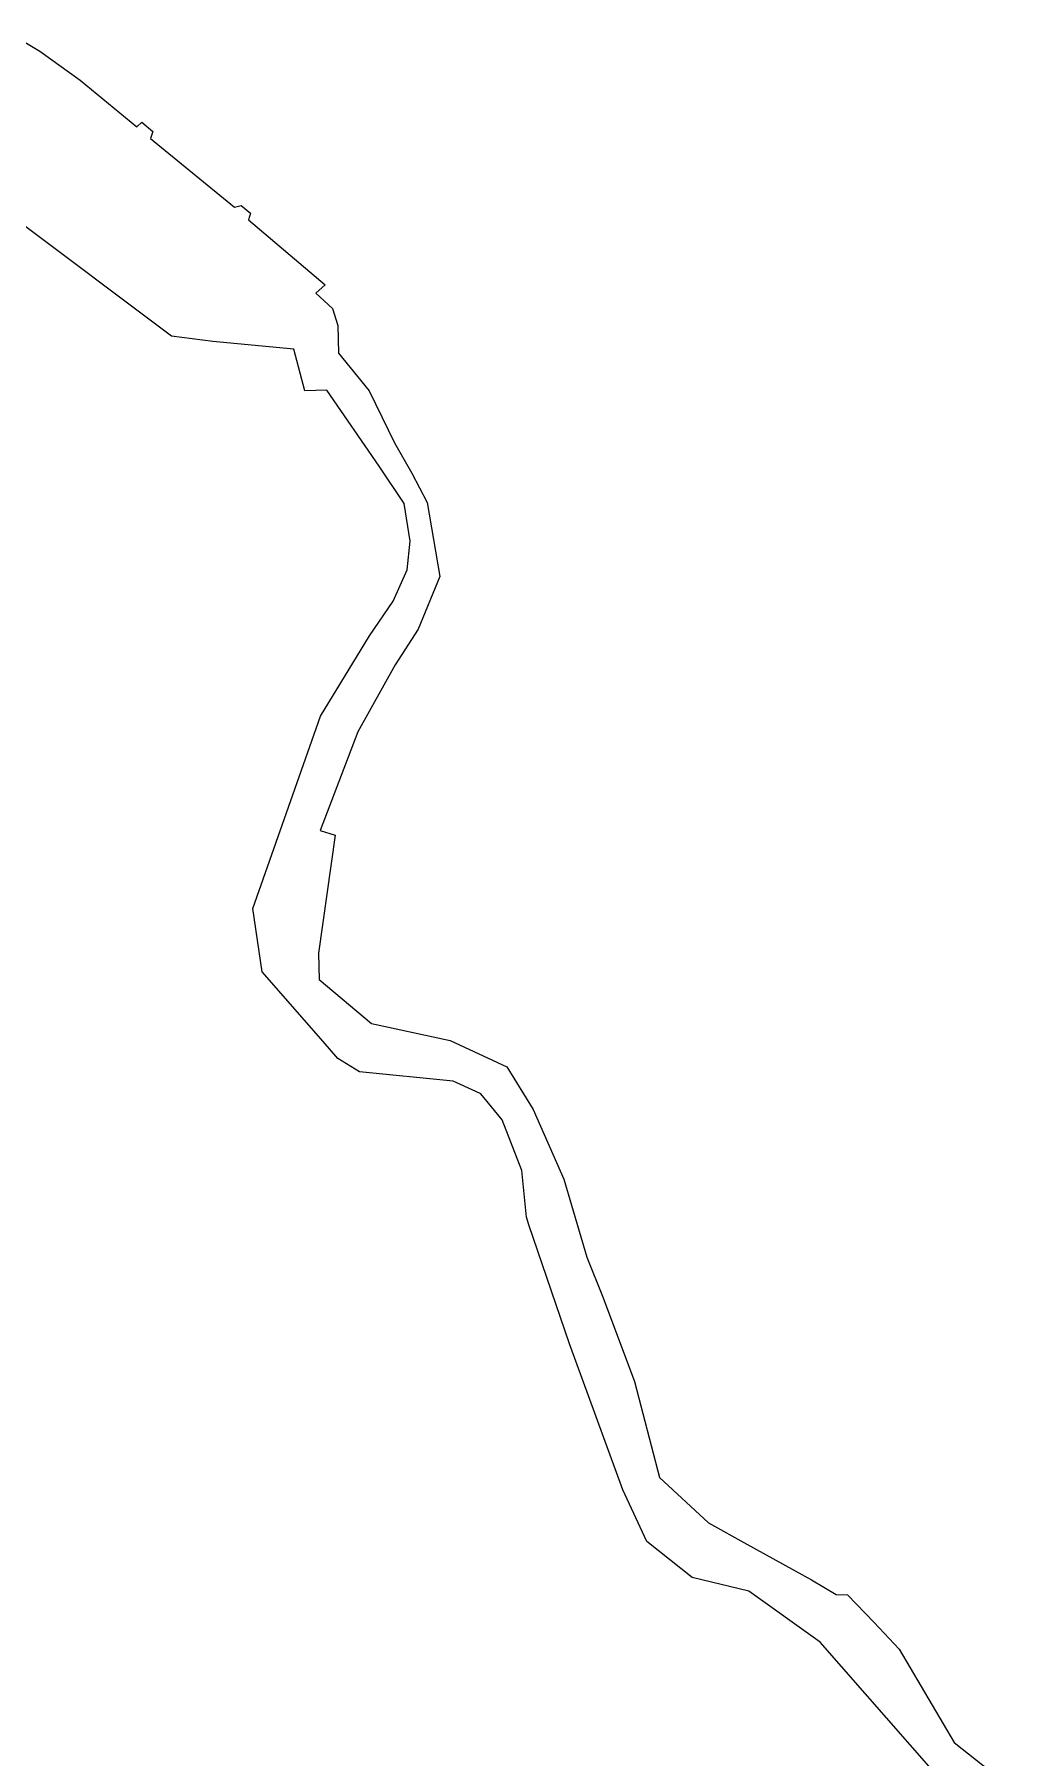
# Model space of a CAD drawing. Header units: metres. Extents: x 7511834 to 7512702, y 4691584 to 4692636.
# Drawn here: x 7512102.4 to 7512238.7, y 4692109.8 to 4692346.1 of the extents above; entities that cross this region are included whole.
import ezdxf

# ---------------------------------------------------------------- set-up
doc = ezdxf.new("R2010")
doc.units = ezdxf.units.M
doc.layers.add('Parcela Fqinje', color=251, linetype='Continuous', lineweight=0)

msp = doc.modelspace()

# ---------------------------------------------------------------- linework, layer by layer
at = {"layer": 'Parcela Fqinje', "flags": 128}
for points in [[(7512099.341, 4692346.112), (7512103.131, 4692343.802), (7512108.67, 4692339.832), (7512116.42, 4692333.452), (7512117.12, 4692334.092), (7512118.64, 4692332.792), (7512118.3, 4692331.832), (7512129.85, 4692322.432), (7512130.76, 4692322.652), (7512132.02, 4692321.612), (7512131.75, 4692320.702), (7512142.269, 4692311.752), (7512141.009, 4692310.642), (7512143.279, 4692308.532), (7512143.999, 4692306.202), (7512144.089, 4692302.393), (7512148.299, 4692297.223), (7512151.809, 4692290.093), (7512154.169, 4692285.913), (7512156.268, 4692281.903), (7512158.018, 4692271.773), (7512155.048, 4692264.534), (7512151.898, 4692259.664), (7512146.737, 4692250.445), (7512141.597, 4692236.906), (7512143.627, 4692236.266), (7512141.366, 4692220.096), (7512141.466, 4692216.477), (7512148.646, 4692210.436), (7512159.446, 4692208.126), (7512167.196, 4692204.526), (7512170.835, 4692198.646), (7512175.025, 4692189.106), (7512178.165, 4692178.387), (7512180.434, 4692172.797), (7512184.724, 4692161.327), (7512188.164, 4692148.178), (7512194.883, 4692141.948), (7512200.16, 4692139.04), (7512209.013, 4692134.157), (7512212.413, 4692132.117), (7512213.943, 4692132.087), (7512217.593, 4692128.277), (7512221.053, 4692124.637), (7512228.582, 4692111.838), (7512238.662, 4692103.868)], [(7512225.492, 4692108.148), (7512210.213, 4692125.568), (7512200.403, 4692132.588), (7512192.653, 4692134.448), (7512186.403, 4692139.398), (7512183.114, 4692146.478), (7512175.794, 4692166.507), (7512170.246, 4692182.808), (7512169.885, 4692183.867), (7512169.285, 4692190.287), (7512166.555, 4692197.216), (7512163.655, 4692200.796), (7512162.952, 4692201.12), (7512159.862, 4692202.545), (7512146.993, 4692203.832), (7512144.026, 4692205.637), (7512141.988, 4692207.968), (7512133.626, 4692217.547), (7512132.346, 4692226.226), (7512137.837, 4692241.826), (7512141.617, 4692252.585), (7512148.378, 4692263.644), (7512151.608, 4692268.394), (7512153.508, 4692272.673), (7512153.938, 4692276.623), (7512153.108, 4692281.783), (7512149.689, 4692286.913), (7512142.499, 4692297.313), (7512139.499, 4692297.213), (7512137.969, 4692302.953), (7512126.869, 4692304.003), (7512121.209, 4692304.743), (7512099.37, 4692321.114)]]:
    msp.add_lwpolyline(points, dxfattribs=at)

doc.saveas('drawing.dxf')
